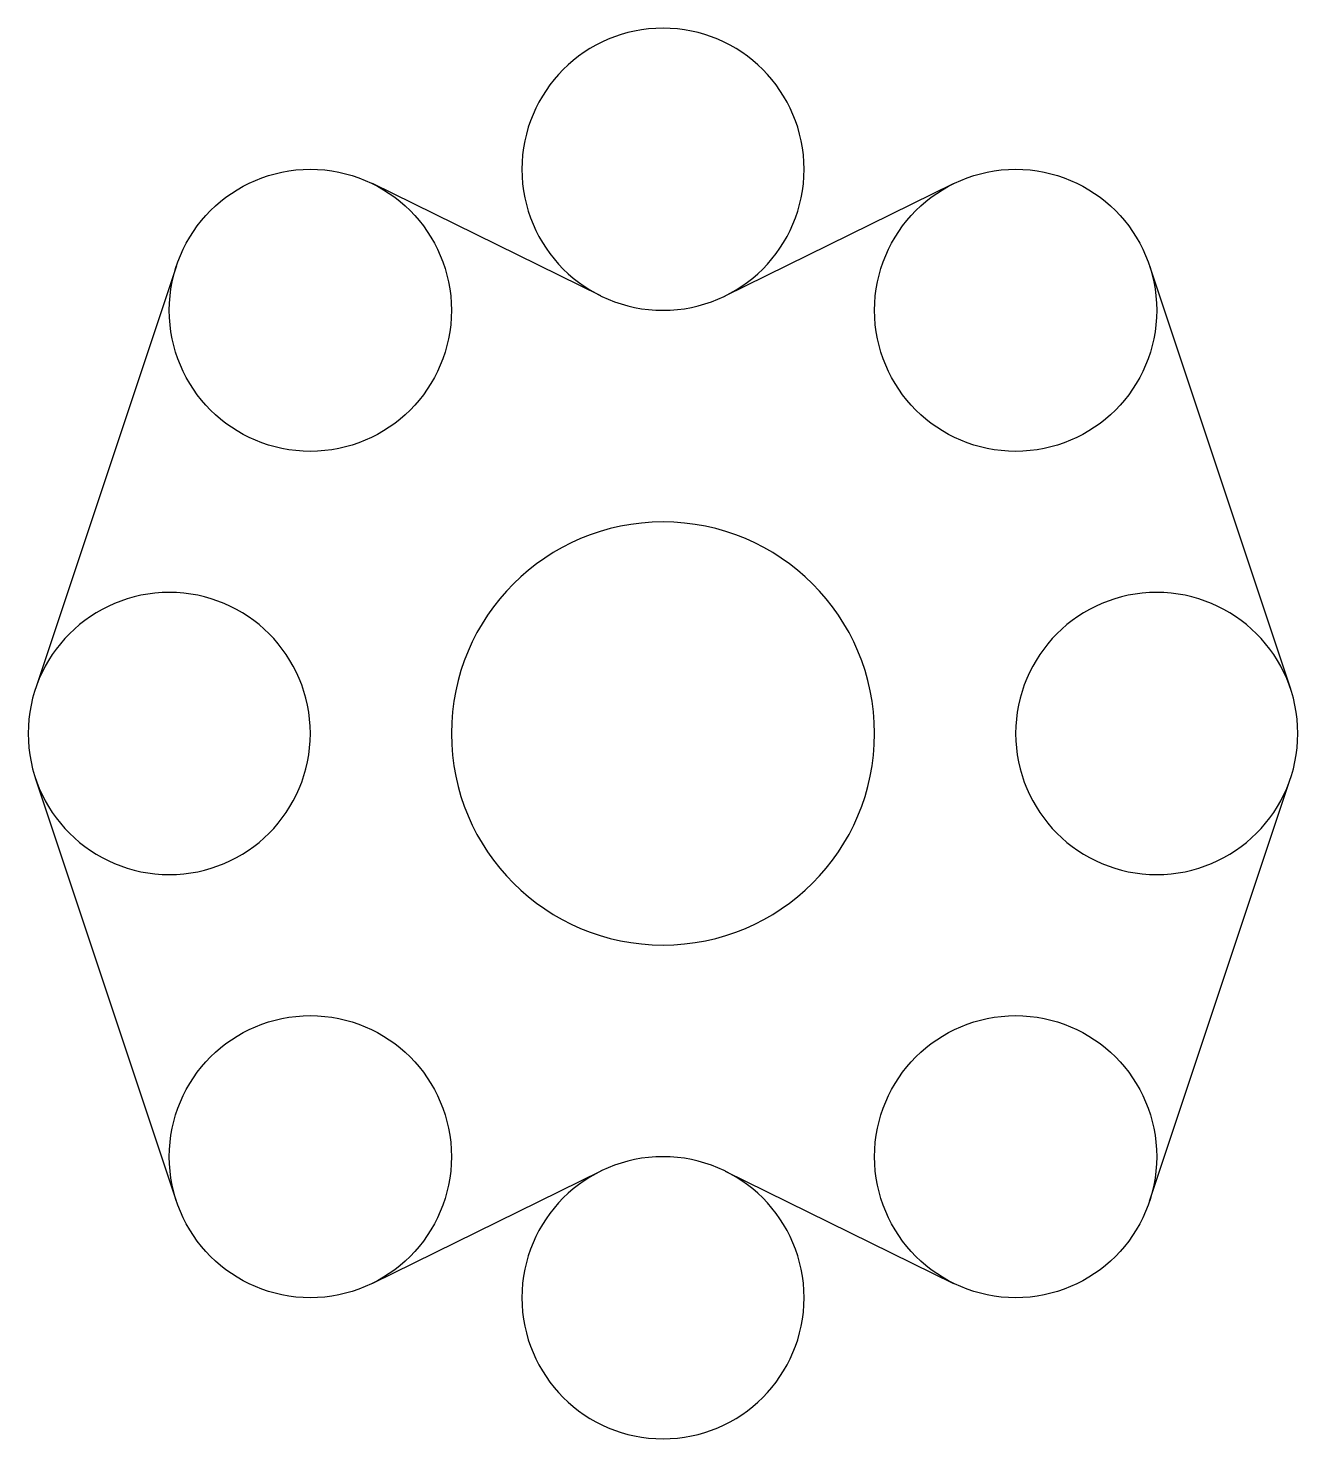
# Model space of a CAD drawing. Header units: millimetres. Extents: x -45 to 45, y -50 to 50.
import ezdxf

# ---------------------------------------------------------------- set-up
doc = ezdxf.new("R2010")
doc.units = ezdxf.units.MM

msp = doc.modelspace()

# ---------------------------------------------------------------- linework, layer by layer
for p, q in [((-4.41, 31.02), (-20.59, 38.98)), ((4.41, 31.02), (20.59, 38.98)), ((-34.49, 33.16), (-44.49, 3.16)), ((34.49, 33.16), (44.49, 3.16)), ((-34.49, -33.16), (-44.49, -3.16)), ((34.49, -33.16), (44.49, -3.16)), ((-4.41, -31.02), (-20.59, -38.98)), ((4.41, -31.02), (20.59, -38.98))]:
    msp.add_line(p, q)
for centre in [(-25, 30), (25, 30), (-25, -30), (25, -30)]:
    msp.add_circle(centre, 10)
for centre, radius, start, end in [((0, 40), 10, 90, 270), ((0, 40), 10, 270, 90), ((0, 0), 15, 90, 180), ((0, 0), 15, 0, 90), ((-35, 0), 10, 0, 180), ((35, 0), 10, 0, 180), ((-35, 0), 10, 180, 0), ((0, 0), 15, 180, 270), ((0, 0), 15, 270, 0), ((35, 0), 10, 180, 0), ((0, -40), 10, 90, 270), ((0, -40), 10, 270, 90)]:
    msp.add_arc(centre, radius, start, end)

doc.saveas('drawing.dxf')
